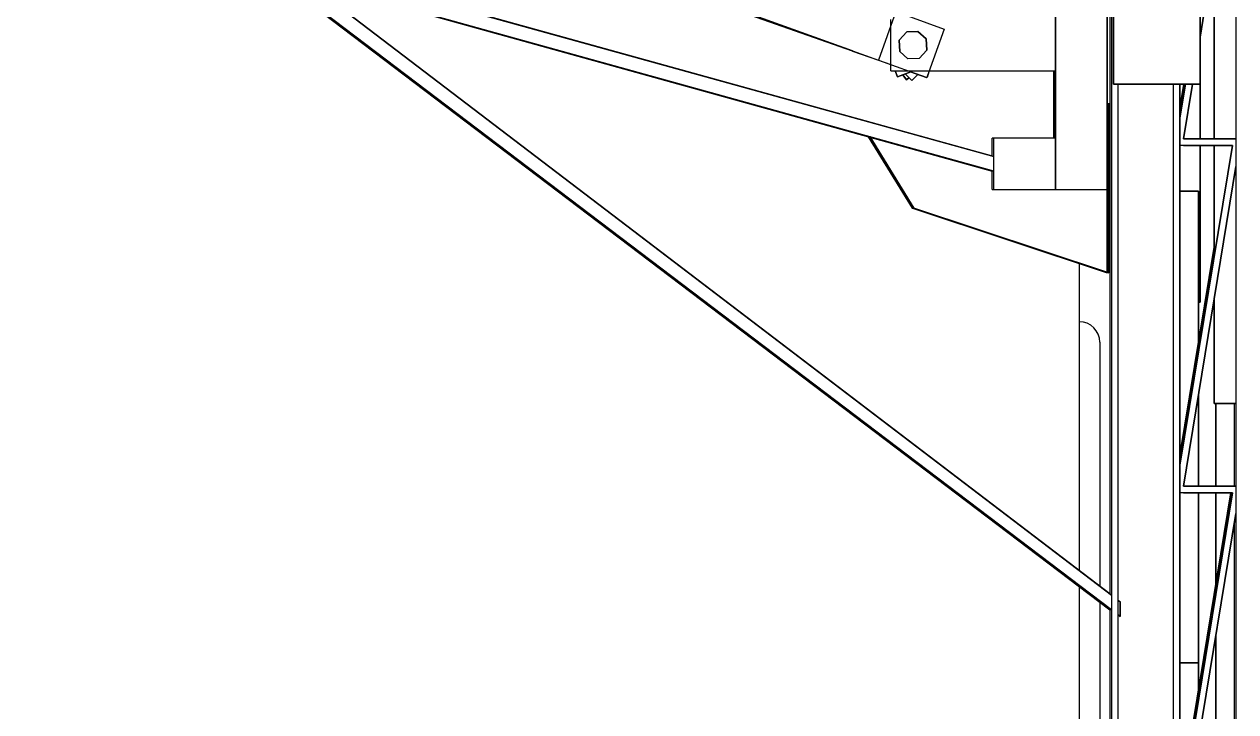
# Model space of a CAD drawing. Extents: x -43 to 90, y 6 to 81.
# Drawn here: x -22.851 to -19.32, y 64.251 to 66.255 of the extents above; entities that cross this region are included whole.
import ezdxf

# ---------------------------------------------------------------- set-up
doc = ezdxf.new("R2010")
doc.units = 0
doc.header["$LTSCALE"] = 0.1
doc.header["$MEASUREMENT"] = 0
doc.layers.add('cobertura nova', color=4, linetype='CONTINUOUS')
doc.layers.add('visto', color=9, linetype='CONTINUOUS')

msp = doc.modelspace()

# ---------------------------------------------------------------- linework, layer by layer
at = {"layer": 'cobertura nova'}
for p, q in [((-20.4365, 66.1765), (-22.851, 67.0256)), ((-20.4367, 66.1778), (-22.845, 67.0442)), ((-19.845, 66.9343), (-19.845, 65.7733)), ((-19.845, 65.7733), (-19.845, 66.9343)), ((-19.695, 65.7733), (-19.695, 66.9343)), ((-19.845, 65.7733), (-19.845, 66.8543)), ((-19.695, 66.8543), (-19.695, 65.7733)), ((-19.695, 65.7733), (-19.695, 66.8543)), ((-19.695, 65.7733), (-19.695, 66.8543)), ((-19.695, 66.8543), (-19.695, 65.7733)), ((-19.687, 66.8543), (-19.687, 64.5945)), ((-19.6824, 66.8543), (-19.6824, 61.5842)), ((-19.6763, 66.8543), (-19.6763, 66.0808)), ((-19.6763, 66.0808), (-19.6763, 66.8543)), ((-19.4238, 66.0808), (-19.4238, 66.8543)), ((-19.4238, 66.8543), (-19.4238, 66.0808)), ((-19.4238, 66.0808), (-19.4238, 66.8543)), ((-19.4238, 66.2178), (-19.3197, 66.8532)), ((-19.3197, 66.8532), (-19.4238, 66.2178)), ((-19.3197, 66.8543), (-19.3197, 63.6016)), ((-19.3829, 65.9214), (-19.3829, 66.4675)), ((-19.3829, 66.4675), (-19.3829, 65.9214)), ((-20.025, 65.8694), (-22.036, 66.4276)), ((-22.036, 66.4276), (-20.025, 65.8694)), ((-20.025, 65.8694), (-22.036, 66.4276)), ((-22.036, 66.4276), (-20.025, 65.8694)), ((-22.1492, 66.4155), (-19.687, 64.5486)), ((-22.1492, 66.4155), (-19.687, 64.5486)), ((-19.687, 64.5486), (-22.1492, 66.4155)), ((-19.687, 64.5486), (-22.1492, 66.4155)), ((-19.687, 64.5486), (-22.1492, 66.4155)), ((-22.1445, 66.4155), (-19.6824, 64.5486)), ((-19.6824, 64.5486), (-22.1445, 66.4155)), ((-22.1445, 66.4155), (-19.6824, 64.5486)), ((-19.6824, 64.5486), (-22.1445, 66.4155)), ((-19.6824, 64.5909), (-22.036, 66.3854)), ((-22.036, 66.3854), (-20.025, 65.8272)), ((-20.025, 65.8272), (-22.036, 66.3854)), ((-22.036, 66.3854), (-19.6824, 64.5909)), ((-22.036, 66.3854), (-19.6824, 64.5909)), ((-19.6824, 64.5909), (-22.036, 66.3854)), ((-20.0296, 65.8272), (-22.0333, 66.3834)), ((-19.687, 64.5945), (-22.0333, 66.3834)), ((-22.0333, 66.3834), (-20.0296, 65.8272)), ((-20.0296, 65.8272), (-22.0333, 66.3834)), ((-20.0296, 65.8272), (-22.0333, 66.3834)), ((-20.3106, 66.2918), (-20.3614, 66.1507)), ((-20.3106, 66.2918), (-20.1695, 66.2411)), ((-20.325, 66.1192), (-20.325, 66.2692)), ((-19.695, 66.1192), (-19.695, 66.2692)), ((-19.695, 66.1192), (-19.695, 66.2692)), ((-19.695, 66.2692), (-19.695, 66.1192)), ((-19.695, 66.2692), (-19.695, 66.1192)), ((-19.695, 66.2692), (-19.695, 66.1192)), ((-19.695, 66.2692), (-19.695, 66.1192)), ((-19.695, 66.2692), (-19.695, 66.1192)), ((-20.3009, 66.2086), (-20.2789, 66.2328)), ((-20.2789, 66.2328), (-20.3009, 66.2086)), ((-20.2789, 66.2328), (-20.2463, 66.2344)), ((-20.2463, 66.2344), (-20.2789, 66.2328)), ((-20.2789, 66.2328), (-20.2789, 66.2328)), ((-20.2463, 66.2344), (-20.2221, 66.2124)), ((-20.2462, 66.2344), (-20.2463, 66.2344)), ((-20.2221, 66.2124), (-20.2463, 66.2344)), ((-20.2221, 66.2124), (-20.2205, 66.1797)), ((-20.2221, 66.2124), (-20.2221, 66.2124)), ((-20.2205, 66.1797), (-20.2221, 66.2124)), ((-20.1695, 66.2411), (-20.2202, 66.0999)), ((-19.4238, 66.0808), (-19.4238, 66.2178)), ((-19.4238, 66.0808), (-19.4238, 66.2178)), ((-19.4238, 66.2178), (-19.4238, 66.0808)), ((-20.4367, 66.1778), (-20.4366, 66.1778)), ((-20.4366, 66.1778), (-20.3614, 66.1507)), ((-20.4362, 66.1776), (-20.4365, 66.1765)), ((-20.4361, 66.1776), (-20.4365, 66.1765)), ((-20.3009, 66.2086), (-20.3009, 66.2087)), ((-20.2993, 66.176), (-20.3009, 66.2086)), ((-20.3009, 66.2086), (-20.2993, 66.176)), ((-20.2205, 66.1797), (-20.2425, 66.1556)), ((-20.2205, 66.1797), (-20.2205, 66.1798)), ((-20.2205, 66.1798), (-20.2205, 66.1797)), ((-20.4365, 66.1765), (-20.4365, 66.1765)), ((-20.4365, 66.1765), (-20.3611, 66.15)), ((-20.3614, 66.1507), (-20.2202, 66.0999)), ((-20.3609, 66.1505), (-20.3611, 66.15)), ((-20.3604, 66.1503), (-20.3611, 66.15)), ((-20.3611, 66.15), (-20.325, 66.1373)), ((-20.2752, 66.154), (-20.2993, 66.176)), ((-20.2993, 66.176), (-20.2752, 66.154)), ((-20.2425, 66.1556), (-20.2752, 66.154)), ((-20.325, 66.1192), (-19.845, 66.1192)), ((-20.3122, 66.1192), (-20.3055, 66.1019)), ((-20.3122, 66.1192), (-20.3055, 66.1019)), ((-20.3055, 66.1019), (-20.3122, 66.1192)), ((-20.267, 66.1167), (-20.3055, 66.1019)), ((-20.267, 66.1167), (-20.3055, 66.1019)), ((-20.2671, 66.1167), (-20.3055, 66.1019)), ((-20.3055, 66.1019), (-20.2671, 66.1167)), ((-20.2903, 66.1078), (-20.2797, 66.0934)), ((-20.2797, 66.0934), (-20.2903, 66.1078)), ((-20.2829, 66.1106), (-20.2636, 66.0916)), ((-20.2674, 66.1166), (-20.2215, 66.0994)), ((-20.2674, 66.1166), (-20.2215, 66.0994)), ((-20.2215, 66.0994), (-20.2674, 66.1166)), ((-20.2671, 66.1167), (-20.2205, 66.0998)), ((-20.2466, 66.1088), (-20.2636, 66.0916)), ((-20.2467, 66.1088), (-20.2636, 66.0916)), ((-20.2133, 66.1192), (-20.2202, 66.0999)), ((-20.2129, 66.1192), (-20.2196, 66.1002)), ((-20.2129, 66.1192), (-20.2195, 66.1002)), ((-19.8497, 66.1192), (-19.8497, 65.9233)), ((-19.8497, 65.9233), (-19.8497, 66.1192)), ((-19.8497, 66.1192), (-19.8497, 65.9233)), ((-19.8497, 65.9233), (-19.8497, 66.1192)), ((-19.8497, 66.1192), (-19.8497, 65.9233)), ((-19.8497, 65.9233), (-19.8497, 66.1192)), ((-19.8497, 66.1192), (-19.8497, 65.9233)), ((-19.8497, 65.9233), (-19.8497, 66.1192)), ((-19.8497, 66.1192), (-19.8497, 65.9233)), ((-19.8497, 65.9233), (-19.8497, 66.1192)), ((-19.8496, 65.9233), (-19.8496, 66.1192)), ((-19.695, 66.1192), (-19.695, 66.1192)), ((-19.695, 66.1192), (-19.695, 66.1192)), ((-19.695, 66.1192), (-19.695, 66.1192)), ((-19.695, 66.1192), (-19.695, 66.1192)), ((-19.695, 66.1192), (-19.695, 66.1192)), ((-19.695, 66.1192), (-19.695, 66.1192)), ((-19.695, 66.1192), (-19.695, 66.1192)), ((-19.695, 66.1192), (-19.695, 66.1192)), ((-19.695, 66.1192), (-19.695, 66.1192)), ((-19.695, 66.1192), (-19.695, 66.1192)), ((-19.695, 66.1192), (-19.695, 66.1192)), ((-19.695, 66.1192), (-19.695, 66.1192)), ((-19.695, 66.1192), (-19.695, 66.1192)), ((-19.695, 66.1192), (-19.695, 66.1192)), ((-19.695, 66.1192), (-19.695, 65.7733)), ((-19.695, 66.1192), (-19.695, 66.1192)), ((-19.695, 66.1192), (-19.695, 66.1192)), ((-19.695, 66.1192), (-19.695, 66.1192)), ((-20.3055, 66.1019), (-20.3055, 66.1019)), ((-20.3055, 66.1019), (-20.3055, 66.1019)), ((-20.3055, 66.1019), (-20.3055, 66.1019)), ((-20.3055, 66.1019), (-20.3055, 66.1019)), ((-20.3055, 66.1019), (-20.3055, 66.1019)), ((-20.3055, 66.1019), (-20.3055, 66.1019)), ((-20.3055, 66.1019), (-20.3055, 66.1019)), ((-20.3055, 66.1019), (-20.3055, 66.1019)), ((-20.3055, 66.1019), (-20.3055, 66.1019)), ((-20.3055, 66.1019), (-20.3055, 66.1019)), ((-20.2715, 66.0994), (-20.2797, 66.0934)), ((-20.2715, 66.0994), (-20.2797, 66.0934)), ((-20.2797, 66.0934), (-20.2715, 66.0994)), ((-20.2797, 66.0934), (-20.2797, 66.0934)), ((-20.2797, 66.0934), (-20.2797, 66.0934)), ((-20.2796, 66.0934), (-20.2797, 66.0934)), ((-20.2797, 66.0934), (-20.2797, 66.0934)), ((-20.2715, 66.0994), (-20.2796, 66.0934)), ((-20.2796, 66.0934), (-20.2715, 66.0994)), ((-20.2715, 66.0994), (-20.2796, 66.0934)), ((-20.2796, 66.0934), (-20.2715, 66.0994)), ((-20.2796, 66.0934), (-20.2796, 66.0934)), ((-20.2796, 66.0934), (-20.2796, 66.0934)), ((-20.2636, 66.0917), (-20.2636, 66.0916)), ((-20.2212, 66.1001), (-20.2215, 66.0994)), ((-20.2215, 66.0994), (-20.2212, 66.1001)), ((-20.2215, 66.0994), (-20.2212, 66.1001)), ((-20.2215, 66.0994), (-20.2213, 66.1001)), ((-20.2213, 66.1001), (-20.2215, 66.0994)), ((-20.2215, 66.0994), (-20.2213, 66.1001)), ((-20.2215, 66.0994), (-20.2213, 66.1001)), ((-20.2213, 66.1001), (-20.2215, 66.0994)), ((-20.2215, 66.0994), (-20.2215, 66.0994)), ((-20.2215, 66.0994), (-20.2215, 66.0994)), ((-20.2215, 66.0994), (-20.2215, 66.0994)), ((-20.2215, 66.0994), (-20.2215, 66.0994)), ((-20.2215, 66.0994), (-20.2215, 66.0994)), ((-20.2215, 66.0994), (-20.2215, 66.0994)), ((-20.2215, 66.0994), (-20.2215, 66.0994)), ((-20.2215, 66.0994), (-20.2215, 66.0994)), ((-20.2215, 66.0994), (-20.2215, 66.0994)), ((-20.2205, 66.0998), (-20.2204, 66.1)), ((-20.2205, 66.0998), (-20.2204, 66.1)), ((-20.2205, 66.0998), (-20.2205, 66.0998)), ((-20.2202, 66.0999), (-20.2202, 66.0999)), ((-20.2201, 66.1004), (-20.2196, 66.1002)), ((-20.2196, 66.1002), (-20.2195, 66.1002)), ((-19.4238, 66.0808), (-19.6763, 66.0808)), ((-19.6763, 66.0808), (-19.4238, 66.0808)), ((-19.6624, 61.5842), (-19.6624, 66.0808)), ((-19.5024, 66.0808), (-19.5024, 61.5842)), ((-19.5024, 66.0808), (-19.5024, 61.5842)), ((-19.4824, 66.0808), (-19.4824, 61.5842)), ((-19.4824, 66.0808), (-19.4824, 65.9824)), ((-19.4824, 61.5842), (-19.4824, 66.0808)), ((-19.4824, 65.9824), (-19.4663, 66.0808)), ((-19.4663, 66.0808), (-19.4824, 65.9824)), ((-19.4709, 66.0808), (-19.4824, 66.0106)), ((-19.4824, 66.0106), (-19.4709, 66.0808)), ((-19.4824, 66.0106), (-19.4709, 66.0808)), ((-19.4709, 66.0808), (-19.4824, 66.0106)), ((-19.4724, 65.9214), (-19.4463, 66.0808)), ((-19.4463, 66.0808), (-19.4724, 65.9214)), ((-19.4238, 66.0808), (-19.4238, 66.0808)), ((-19.4238, 66.0808), (-19.4238, 66.0808)), ((-19.4238, 66.0808), (-19.4238, 66.0808)), ((-19.4238, 66.0808), (-19.4238, 66.0808)), ((-19.4238, 66.0808), (-19.4238, 66.0808)), ((-19.4238, 66.0808), (-19.4238, 66.0808)), ((-19.4238, 66.0808), (-19.4238, 66.0808)), ((-19.4238, 66.0808), (-19.4238, 66.0808)), ((-19.4238, 65.9214), (-19.4238, 66.0808)), ((-19.4238, 65.9214), (-19.4238, 66.0808)), ((-19.4238, 66.0808), (-19.4238, 65.9214)), ((-19.4238, 65.9214), (-19.4238, 66.0808)), ((-19.4238, 66.0808), (-19.4238, 65.9214)), ((-19.4238, 65.9214), (-19.4238, 66.0808)), ((-19.6945, 66.0254), (-19.6945, 66.0254)), ((-19.6945, 66.0254), (-19.6945, 65.5301)), ((-19.6945, 65.5301), (-19.6945, 66.0254)), ((-19.6945, 66.0254), (-19.6945, 66.0254)), ((-19.6945, 66.0254), (-19.6945, 65.5301)), ((-19.6945, 65.5301), (-19.6945, 66.0254)), ((-19.6945, 66.0254), (-19.6945, 66.0254)), ((-19.6945, 66.0254), (-19.6945, 65.5301)), ((-19.6945, 65.5301), (-19.6945, 66.0254)), ((-19.6945, 66.0254), (-19.6945, 66.0254)), ((-19.6945, 66.0254), (-19.6945, 65.5301)), ((-19.6945, 65.5301), (-19.6945, 66.0254)), ((-19.6945, 66.0254), (-19.6945, 66.0254)), ((-19.6945, 66.0254), (-19.6945, 65.5301)), ((-19.6945, 65.5301), (-19.6945, 66.0254)), ((-19.6945, 66.0254), (-19.6945, 66.0254)), ((-19.6945, 66.0254), (-19.6945, 65.5301)), ((-19.6945, 65.5301), (-19.6945, 66.0254)), ((-19.6945, 66.0254), (-19.6945, 66.0254)), ((-19.6945, 66.0254), (-19.6945, 65.5301)), ((-19.6945, 65.5301), (-19.6945, 66.0254)), ((-19.6899, 66.0254), (-19.6899, 66.0254)), ((-19.6899, 66.0254), (-19.6899, 65.5301)), ((-19.6899, 65.5301), (-19.6899, 66.0254)), ((-19.6899, 66.0254), (-19.6899, 66.0254)), ((-19.6899, 66.0254), (-19.6899, 65.5301)), ((-19.6899, 65.5301), (-19.6899, 66.0254)), ((-19.6899, 66.0254), (-19.6899, 66.0254)), ((-19.6899, 66.0254), (-19.6899, 65.5301)), ((-19.6899, 65.5301), (-19.6899, 66.0254)), ((-19.6899, 66.0254), (-19.6899, 66.0254)), ((-19.6899, 66.0254), (-19.6899, 65.5301)), ((-19.6899, 65.5301), (-19.6899, 66.0254)), ((-19.6899, 66.0254), (-19.6899, 66.0254)), ((-19.6899, 66.0254), (-19.6899, 65.5301)), ((-19.6899, 65.5301), (-19.6899, 66.0254)), ((-19.6899, 66.0254), (-19.6899, 66.0254)), ((-19.6899, 66.0254), (-19.6899, 65.5301)), ((-19.6899, 65.5301), (-19.6899, 66.0254)), ((-19.6899, 66.0254), (-19.6899, 66.0254)), ((-19.6899, 66.0254), (-19.6899, 65.5301)), ((-19.6899, 65.5301), (-19.6899, 66.0254)), ((-19.6899, 66.0254), (-19.6899, 66.0254)), ((-19.6899, 66.0254), (-19.6899, 65.5301)), ((-19.6899, 65.5301), (-19.6899, 66.0254)), ((-20.3909, 65.928), (-20.3909, 65.928)), ((-20.3909, 65.928), (-20.2625, 65.7191)), ((-20.2624, 65.7191), (-20.3906, 65.9274)), ((-20.3906, 65.9274), (-20.2625, 65.7191)), ((-20.2624, 65.7191), (-20.3906, 65.9274)), ((-20.3906, 65.9274), (-20.2625, 65.7191)), ((-20.2624, 65.7191), (-20.3906, 65.9274)), ((-20.3906, 65.9274), (-20.2625, 65.7191)), ((-20.2624, 65.7191), (-20.3906, 65.9274)), ((-20.3906, 65.9274), (-20.2625, 65.7191)), ((-20.2624, 65.7191), (-20.3906, 65.9274)), ((-20.3906, 65.9274), (-20.2625, 65.7191)), ((-20.2624, 65.7191), (-20.3906, 65.9274)), ((-20.3906, 65.9274), (-20.2625, 65.7191)), ((-20.2624, 65.7191), (-20.3905, 65.9274)), ((-20.3863, 65.928), (-20.3863, 65.928)), ((-20.3863, 65.928), (-20.2579, 65.7191)), ((-20.2578, 65.7191), (-20.3859, 65.9274)), ((-20.2578, 65.7191), (-20.385, 65.9258)), ((-20.385, 65.9258), (-20.2579, 65.7191)), ((-20.2578, 65.7191), (-20.385, 65.9258)), ((-20.385, 65.9258), (-20.2579, 65.7191)), ((-20.2578, 65.7191), (-20.385, 65.9258)), ((-20.385, 65.9258), (-20.2579, 65.7191)), ((-20.2578, 65.7191), (-20.385, 65.9258)), ((-20.385, 65.9258), (-20.2579, 65.7191)), ((-20.2578, 65.7191), (-20.385, 65.9258)), ((-20.385, 65.9258), (-20.2579, 65.7191)), ((-20.2578, 65.7191), (-20.385, 65.9258)), ((-20.385, 65.9258), (-20.2579, 65.7191)), ((-20.2578, 65.7191), (-20.385, 65.9258)), ((-20.385, 65.9258), (-20.2579, 65.7191)), ((-20.025, 65.9233), (-20.0296, 65.9233)), ((-20.0296, 65.8707), (-20.0296, 65.9233)), ((-19.845, 65.9233), (-20.025, 65.9233)), ((-20.025, 65.7733), (-20.025, 65.9233)), ((-19.695, 65.9233), (-19.695, 65.9233)), ((-19.695, 65.9233), (-19.695, 65.7733)), ((-19.695, 65.9233), (-19.695, 65.7733)), ((-19.695, 65.7733), (-19.695, 65.9233)), ((-19.695, 65.9233), (-19.695, 65.9233)), ((-19.695, 65.9233), (-19.695, 65.9233)), ((-19.695, 65.9233), (-19.695, 65.9233)), ((-19.695, 65.9233), (-19.695, 65.9233)), ((-19.695, 65.9233), (-19.695, 65.9233)), ((-19.695, 65.9233), (-19.695, 65.9233)), ((-19.695, 65.9233), (-19.695, 65.9233)), ((-19.4824, 65.902), (-19.4824, 64.9701)), ((-19.4824, 64.9701), (-19.3297, 65.902)), ((-19.4724, 65.902), (-19.4824, 65.902)), ((-19.3297, 65.902), (-19.4824, 64.9701)), ((-19.4724, 65.9214), (-19.3197, 65.9214)), ((-19.4724, 65.9214), (-19.4724, 65.9214)), ((-19.3297, 65.9214), (-19.4724, 65.9214)), ((-19.3829, 65.9214), (-19.4724, 65.9214)), ((-19.3829, 65.9214), (-19.4724, 65.9214)), ((-19.3829, 65.9214), (-19.4724, 65.9214)), ((-19.4724, 65.9214), (-19.3829, 65.9214)), ((-19.3829, 65.9214), (-19.4724, 65.9214)), ((-19.4724, 65.9214), (-19.3829, 65.9214)), ((-19.3829, 65.9214), (-19.4724, 65.9214)), ((-19.3829, 65.9214), (-19.4724, 65.9214)), ((-19.4724, 65.9214), (-19.3829, 65.9214)), ((-19.3829, 65.9214), (-19.4724, 65.9214)), ((-19.3829, 65.9214), (-19.4724, 65.9214)), ((-19.4724, 65.9214), (-19.3829, 65.9214)), ((-19.3829, 65.9214), (-19.4724, 65.9214)), ((-19.3829, 65.9214), (-19.4724, 65.9214)), ((-19.4724, 65.9214), (-19.3829, 65.9214)), ((-19.3829, 65.9214), (-19.4724, 65.9214)), ((-19.4724, 65.9214), (-19.3829, 65.9214)), ((-19.4724, 65.9214), (-19.3829, 65.9214)), ((-19.4724, 65.902), (-19.3297, 65.902)), ((-19.3297, 65.902), (-19.4724, 65.902)), ((-19.4724, 65.902), (-19.3297, 65.902)), ((-19.3297, 65.902), (-19.4724, 65.902)), ((-19.4724, 65.902), (-19.3829, 65.902)), ((-19.3829, 65.902), (-19.4724, 65.902)), ((-19.4724, 65.902), (-19.3829, 65.902)), ((-19.3829, 65.902), (-19.4724, 65.902)), ((-19.3829, 65.902), (-19.4724, 65.902)), ((-19.3829, 65.902), (-19.4724, 65.902)), ((-19.4724, 65.902), (-19.3829, 65.902)), ((-19.3829, 65.902), (-19.4724, 65.902)), ((-19.4724, 65.902), (-19.3829, 65.902)), ((-19.3829, 65.902), (-19.4724, 65.902)), ((-19.3829, 65.902), (-19.4724, 65.902)), ((-19.4724, 65.902), (-19.3829, 65.902)), ((-19.3829, 65.9214), (-19.4238, 65.9214)), ((-19.3829, 65.9214), (-19.4238, 65.9214)), ((-19.4238, 65.902), (-19.3829, 65.902)), ((-19.3829, 65.902), (-19.4238, 65.902)), ((-19.4238, 65.902), (-19.3829, 65.902)), ((-19.3829, 65.902), (-19.4238, 65.902)), ((-19.4238, 65.4448), (-19.4238, 65.902)), ((-19.4238, 65.4448), (-19.4238, 65.902)), ((-19.4238, 65.902), (-19.4238, 65.4448)), ((-19.4238, 65.4448), (-19.4238, 65.902)), ((-19.4238, 65.902), (-19.4238, 65.4448)), ((-19.4238, 65.4448), (-19.4238, 65.902)), ((-19.4238, 65.902), (-19.3829, 65.902)), ((-19.3829, 65.902), (-19.4238, 65.902)), ((-19.3829, 65.5773), (-19.3829, 65.902)), ((-19.3829, 65.902), (-19.3829, 65.5773)), ((-19.3197, 65.9214), (-19.3297, 65.9214)), ((-20.0296, 65.8272), (-20.0296, 65.8285)), ((-20.0296, 65.7733), (-20.0296, 65.8285)), ((-20.0296, 65.8285), (-20.0296, 65.8272)), ((-19.4724, 64.9091), (-19.3197, 65.8409)), ((-19.3197, 65.8409), (-19.4724, 64.9091)), ((-20.0296, 65.7733), (-20.025, 65.7733)), ((-20.025, 65.7733), (-19.845, 65.7733)), ((-19.845, 65.7733), (-19.845, 65.7733)), ((-19.845, 65.7733), (-19.845, 65.7733)), ((-19.845, 65.7733), (-19.695, 65.7733)), ((-19.695, 65.7733), (-19.695, 65.7733)), ((-19.695, 65.7733), (-19.695, 65.7733)), ((-19.695, 65.7733), (-19.695, 65.7733)), ((-19.695, 65.7733), (-19.695, 65.7733)), ((-19.695, 65.7733), (-19.695, 65.7733)), ((-19.695, 65.7733), (-19.695, 65.7733)), ((-19.695, 65.7733), (-19.695, 65.7733)), ((-19.695, 65.7733), (-19.695, 65.7733)), ((-19.695, 65.7733), (-19.695, 65.7733)), ((-19.695, 65.7733), (-19.695, 65.7733)), ((-19.695, 65.7733), (-19.695, 65.7733)), ((-19.695, 65.7733), (-19.695, 65.7733)), ((-19.695, 65.7733), (-19.695, 65.7733)), ((-19.4285, 65.7684), (-19.4824, 65.7684)), ((-19.4824, 65.7684), (-19.4285, 65.7684)), ((-19.4285, 65.3276), (-19.4285, 65.7684)), ((-19.4285, 65.7684), (-19.4285, 65.7684)), ((-19.4285, 65.7684), (-19.4285, 65.3276)), ((-19.4285, 65.7684), (-19.4285, 65.7684)), ((-19.4285, 65.3276), (-19.4285, 65.7684)), ((-19.4285, 65.7684), (-19.4285, 65.7684)), ((-19.4285, 65.3276), (-19.4285, 65.7684)), ((-19.4285, 65.7684), (-19.4285, 65.7684)), ((-19.4285, 65.7684), (-19.4285, 65.7684)), ((-19.4285, 65.7684), (-19.4285, 65.7684)), ((-19.4285, 65.7684), (-19.4285, 65.7684)), ((-19.4285, 65.3276), (-19.4285, 65.7684)), ((-19.4285, 65.7684), (-19.4285, 65.3276)), ((-19.4285, 65.7684), (-19.4285, 65.7684)), ((-19.6945, 65.5301), (-20.2625, 65.7191)), ((-20.2625, 65.7191), (-20.2624, 65.7191)), ((-19.6945, 65.5301), (-20.2625, 65.7191)), ((-20.2625, 65.7191), (-20.2624, 65.7191)), ((-19.6945, 65.5301), (-20.2625, 65.7191)), ((-20.2625, 65.7191), (-20.2624, 65.7191)), ((-19.6945, 65.5301), (-20.2625, 65.7191)), ((-20.2625, 65.7191), (-20.2624, 65.7191)), ((-19.6945, 65.5301), (-20.2625, 65.7191)), ((-20.2625, 65.7191), (-20.2624, 65.7191)), ((-19.6945, 65.5301), (-20.2625, 65.7191)), ((-20.2625, 65.7191), (-20.2624, 65.7191)), ((-19.6945, 65.5301), (-20.2625, 65.7191)), ((-20.2625, 65.7191), (-20.2624, 65.7191)), ((-20.2625, 65.7191), (-20.2624, 65.7191)), ((-20.2625, 65.7191), (-20.2624, 65.7191)), ((-20.2625, 65.7191), (-20.2624, 65.7191)), ((-20.2625, 65.7191), (-20.2624, 65.7191)), ((-20.2624, 65.7191), (-19.6945, 65.5301)), ((-20.2624, 65.7191), (-19.6945, 65.5301)), ((-20.2624, 65.7191), (-19.6945, 65.5301)), ((-20.2624, 65.7191), (-19.6945, 65.5301)), ((-20.2624, 65.7191), (-19.6945, 65.5301)), ((-20.2624, 65.7191), (-19.6945, 65.5301)), ((-20.2624, 65.7191), (-19.6945, 65.5301)), ((-19.6899, 65.5301), (-20.2579, 65.7191)), ((-20.2579, 65.7191), (-20.2578, 65.7191)), ((-19.6899, 65.5301), (-20.2579, 65.7191)), ((-20.2579, 65.7191), (-20.2578, 65.7191)), ((-19.6899, 65.5301), (-20.2579, 65.7191)), ((-20.2579, 65.7191), (-20.2578, 65.7191)), ((-19.6899, 65.5301), (-20.2579, 65.7191)), ((-20.2579, 65.7191), (-20.2578, 65.7191)), ((-19.6899, 65.5301), (-20.2579, 65.7191)), ((-20.2579, 65.7191), (-20.2578, 65.7191)), ((-19.6899, 65.5301), (-20.2579, 65.7191)), ((-20.2579, 65.7191), (-20.2578, 65.7191)), ((-19.6899, 65.5301), (-20.2579, 65.7191)), ((-20.2579, 65.7191), (-20.2578, 65.7191)), ((-19.6899, 65.5301), (-20.2579, 65.7191)), ((-20.2579, 65.7191), (-20.2578, 65.7191)), ((-20.2579, 65.7191), (-20.2578, 65.7191)), ((-20.2579, 65.7191), (-20.2578, 65.7191)), ((-20.2579, 65.7191), (-20.2578, 65.7191)), ((-20.2579, 65.7191), (-20.2578, 65.7191)), ((-20.2578, 65.7191), (-19.6899, 65.5301)), ((-20.2578, 65.7191), (-19.6899, 65.5301)), ((-20.2578, 65.7191), (-19.6899, 65.5301)), ((-20.2578, 65.7191), (-19.6899, 65.5301)), ((-20.2578, 65.7191), (-19.6899, 65.5301)), ((-20.2578, 65.7191), (-19.6899, 65.5301)), ((-20.2578, 65.7191), (-19.6899, 65.5301)), ((-20.2578, 65.7191), (-19.6899, 65.5301)), ((-19.3829, 65.6055), (-19.4824, 64.9984)), ((-19.4824, 64.9984), (-19.3829, 65.6055)), ((-19.4824, 64.9984), (-19.3829, 65.6055)), ((-19.3829, 65.6055), (-19.4824, 64.9984)), ((-19.6945, 65.5301), (-19.6945, 65.5301)), ((-19.6945, 65.5301), (-19.6945, 65.5301)), ((-19.6945, 65.5301), (-19.6945, 65.5301)), ((-19.6945, 65.5301), (-19.6945, 65.5301)), ((-19.6945, 65.5301), (-19.6945, 65.5301)), ((-19.6945, 65.5301), (-19.6945, 65.5301)), ((-19.6945, 65.5301), (-19.6945, 65.5301)), ((-19.6899, 65.5301), (-19.6899, 65.5301)), ((-19.6899, 65.5301), (-19.6899, 65.5301)), ((-19.6899, 65.5301), (-19.6899, 65.5301)), ((-19.6899, 65.5301), (-19.6899, 65.5301)), ((-19.6899, 65.5301), (-19.6899, 65.5301)), ((-19.6899, 65.5301), (-19.6899, 65.5301)), ((-19.6899, 65.5301), (-19.6899, 65.5301)), ((-19.6899, 65.5301), (-19.6899, 65.5301)), ((-19.4238, 65.4448), (-19.4285, 65.4448)), ((-19.4285, 65.4448), (-19.4238, 65.4448)), ((-19.4238, 65.4448), (-19.4238, 65.4448)), ((-19.4238, 65.4448), (-19.4238, 65.4448)), ((-19.4238, 65.4448), (-19.4238, 65.4448)), ((-19.4238, 65.4448), (-19.4238, 65.4448)), ((-19.4238, 65.4448), (-19.4238, 65.4448)), ((-19.4238, 65.4448), (-19.4238, 65.4448)), ((-19.4238, 65.4448), (-19.4238, 65.4448)), ((-19.4238, 65.4448), (-19.4238, 65.4448)), ((-19.3829, 65.1497), (-19.3829, 65.4552)), ((-19.3829, 65.4552), (-19.3829, 65.1497)), ((-19.4285, 64.9091), (-19.4285, 65.1774)), ((-19.4285, 65.1774), (-19.4285, 64.9091)), ((-19.4285, 64.9091), (-19.4285, 65.1773)), ((-19.4285, 65.1773), (-19.4285, 64.9091)), ((-19.4285, 64.9091), (-19.4285, 65.1773)), ((-19.4285, 64.9091), (-19.4285, 65.1773)), ((-19.3197, 65.1497), (-19.3829, 65.1497)), ((-19.3829, 65.1497), (-19.3197, 65.1497)), ((-19.3783, 64.9091), (-19.3783, 65.1497)), ((-19.3783, 65.1497), (-19.3783, 64.9091)), ((-19.3243, 65.1497), (-19.3243, 64.9091)), ((-19.4724, 64.9091), (-19.3197, 64.9091)), ((-19.4724, 64.9091), (-19.4724, 64.9091)), ((-19.3297, 64.9091), (-19.4724, 64.9091)), ((-19.3243, 64.9091), (-19.4724, 64.9091)), ((-19.3343, 64.9091), (-19.4724, 64.9091)), ((-19.3243, 64.9091), (-19.4724, 64.9091)), ((-19.4724, 64.9091), (-19.3243, 64.9091)), ((-19.3343, 64.9091), (-19.4724, 64.9091)), ((-19.4285, 64.9091), (-19.3343, 64.9091)), ((-19.3343, 64.9091), (-19.4285, 64.9091)), ((-19.3243, 64.9091), (-19.4285, 64.9091)), ((-19.4285, 64.9091), (-19.3343, 64.9091)), ((-19.3343, 64.9091), (-19.4285, 64.9091)), ((-19.3783, 64.9091), (-19.4285, 64.9091)), ((-19.4285, 64.9091), (-19.3783, 64.9091)), ((-19.3783, 64.9091), (-19.4285, 64.9091)), ((-19.3243, 64.9091), (-19.4285, 64.9091)), ((-19.4285, 64.9091), (-19.3343, 64.9091)), ((-19.3343, 64.9091), (-19.4285, 64.9091)), ((-19.3783, 64.9091), (-19.4285, 64.9091)), ((-19.3783, 64.9091), (-19.4285, 64.9091)), ((-19.4285, 64.9091), (-19.3343, 64.9091)), ((-19.4285, 64.9091), (-19.3783, 64.9091)), ((-19.3197, 64.9091), (-19.3297, 64.9091)), ((-19.4824, 64.8897), (-19.4824, 63.9579)), ((-19.4824, 63.9579), (-19.3297, 64.8897)), ((-19.4724, 64.8897), (-19.4824, 64.8897)), ((-19.3297, 64.8897), (-19.4824, 63.9579)), ((-19.4824, 63.9579), (-19.3297, 64.8897)), ((-19.3343, 64.8897), (-19.4824, 63.9861)), ((-19.4824, 63.9861), (-19.3343, 64.8897)), ((-19.3343, 64.8897), (-19.4824, 63.9861)), ((-19.4824, 63.9861), (-19.3343, 64.8897)), ((-19.4724, 64.8897), (-19.3297, 64.8897)), ((-19.3297, 64.8897), (-19.4724, 64.8897)), ((-19.4724, 64.8897), (-19.3297, 64.8897)), ((-19.3297, 64.8897), (-19.4724, 64.8897)), ((-19.4724, 64.8897), (-19.3343, 64.8897)), ((-19.3343, 64.8897), (-19.4724, 64.8897)), ((-19.4724, 64.8897), (-19.3343, 64.8897)), ((-19.3343, 64.8897), (-19.4724, 64.8897)), ((-19.3343, 64.8897), (-19.4724, 64.8897)), ((-19.4285, 64.3942), (-19.4285, 64.8897)), ((-19.4285, 64.8897), (-19.4285, 64.3942)), ((-19.4285, 64.3942), (-19.4285, 64.8897)), ((-19.4285, 64.3942), (-19.4285, 64.8897)), ((-19.4285, 64.3942), (-19.4285, 64.8897)), ((-19.4285, 64.8897), (-19.4285, 64.3942)), ((-19.4285, 64.8897), (-19.3783, 64.8897)), ((-19.3783, 64.8897), (-19.4285, 64.8897)), ((-19.4285, 64.8897), (-19.3783, 64.8897)), ((-19.3783, 64.8897), (-19.4285, 64.8897)), ((-19.3343, 64.8897), (-19.4285, 64.8897)), ((-19.4285, 64.8897), (-19.3343, 64.8897)), ((-19.3343, 64.8897), (-19.4285, 64.8897)), ((-19.4285, 64.8897), (-19.3343, 64.8897)), ((-19.3343, 64.8897), (-19.4285, 64.8897)), ((-19.4285, 64.8897), (-19.3783, 64.8897)), ((-19.3783, 64.8897), (-19.4285, 64.8897)), ((-19.3783, 64.8897), (-19.4285, 64.8897)), ((-19.4285, 64.8897), (-19.3343, 64.8897)), ((-19.3783, 64.6214), (-19.3783, 64.8897)), ((-19.3783, 64.8897), (-19.3783, 64.6214)), ((-19.4724, 63.8968), (-19.3197, 64.8287)), ((-19.3197, 64.8287), (-19.4724, 63.8968)), ((-19.3243, 64.8004), (-19.3243, 63.8968)), ((-19.6624, 64.5757), (-19.6567, 64.5713)), ((-19.6567, 64.5713), (-19.6624, 64.5757)), ((-19.6567, 64.5291), (-19.6567, 64.5713)), ((-19.6567, 64.5713), (-19.6567, 64.5291)), ((-19.687, 64.5521), (-19.687, 61.5842)), ((-19.6624, 64.5334), (-19.6567, 64.5291)), ((-19.6567, 64.5291), (-19.6624, 64.5334)), ((-19.3783, 63.8968), (-19.3783, 64.4712)), ((-19.3783, 64.4712), (-19.3783, 63.8968)), ((-19.4285, 64.3942), (-19.4824, 64.3942)), ((-19.4824, 64.3942), (-19.4285, 64.3942)), ((-19.4285, 64.3942), (-19.4285, 64.3942)), ((-19.4285, 64.3942), (-19.4285, 64.3942)), ((-19.4285, 64.3942), (-19.4285, 64.3942)), ((-19.4285, 64.3942), (-19.4285, 64.3942)), ((-19.4285, 64.3942), (-19.4285, 64.3942)), ((-19.4285, 64.3942), (-19.4285, 64.3942)), ((-19.4285, 64.3942), (-19.4285, 64.3942)), ((-19.4285, 64.3942), (-19.4285, 64.3942)), ((-19.4285, 64.3153), (-19.4285, 64.3942)), ((-19.4285, 64.3942), (-19.4285, 64.3153)), ((-19.4285, 64.3153), (-19.4285, 64.3942)), ((-19.4285, 64.3154), (-19.4285, 64.3942)), ((-19.4285, 64.3153), (-19.4285, 64.3942)), ((-19.4285, 64.3942), (-19.4285, 64.3154))]:
    msp.add_line(p, q, dxfattribs=at)
at = {"layer": 'visto'}
for p, q in [((-19.7759, 65.5587), (-19.7759, 64.6622)), ((-19.7159, 65.3281), (-19.7159, 64.6165)), ((-19.7759, 64.616), (-19.7759, 62.2774)), ((-19.7159, 64.5705), (-19.7159, 62.4236))]:
    msp.add_line(p, q, dxfattribs=at)
msp.add_arc((-19.7759, 65.3281), 0.06, 0, 90, dxfattribs=at)

doc.saveas('drawing.dxf')
